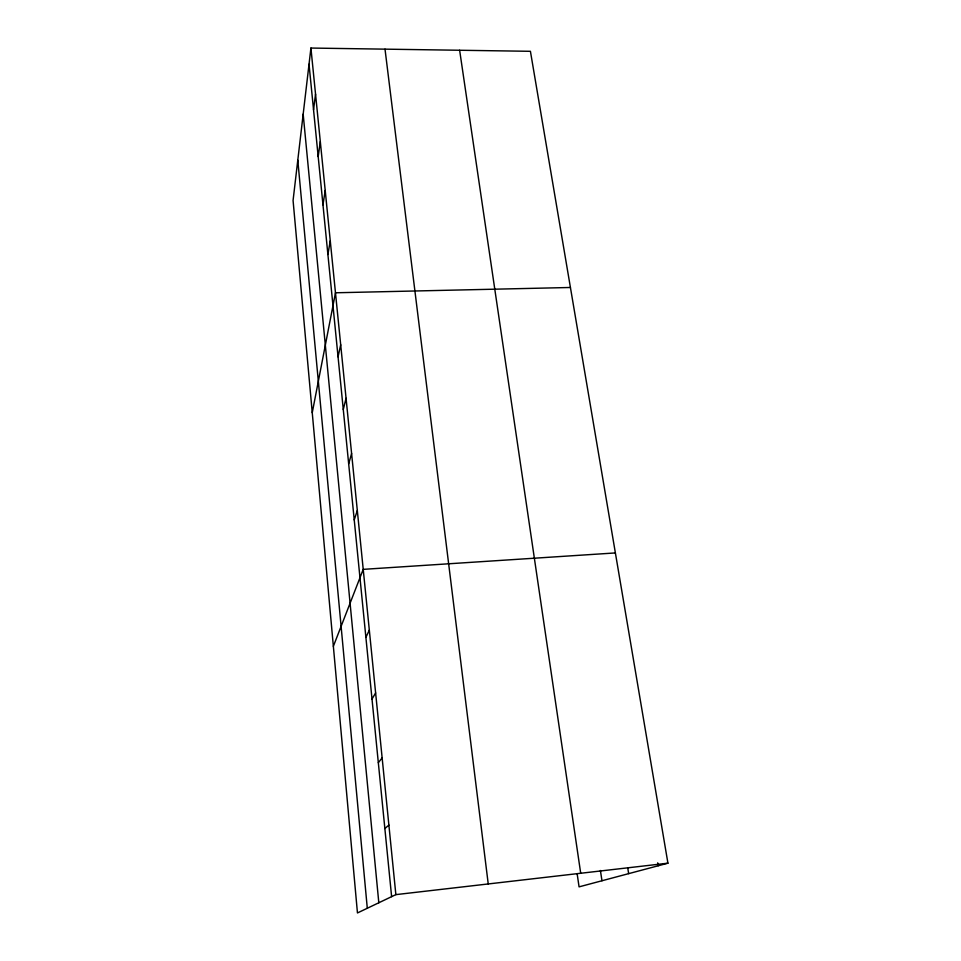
<?xml version="1.0" encoding="UTF-8"?>
<svg xmlns="http://www.w3.org/2000/svg" width="961" height="961" viewBox="0 0 961 961"><rect width="100%" height="100%" fill="white"/><g stroke="black" fill="none" stroke-linecap="round" stroke-linejoin="round"><path stroke-width="1.44" d="M310.92 48.05L293.069 200.465L357.456 912.95L395.86 894.631L667.931 863.182L530.424 51.305L310.92 48.05L395.86 894.631M313.538 109.77L315.544 94.154M318.187 156.619L320.301 141.615M322.968 204.837L325.202 190.494M327.893 254.509L330.26 240.863M312.253 412.689L335.473 292.781L570.426 287.483M338.056 356.831L340.687 344.735M343.281 409.554L346.056 398.286M348.675 463.887L351.594 453.52M354.237 519.913L357.312 510.519M333.359 646.297L363.222 569.356L615.388 552.935M365.889 637.395L369.324 630.128M372.015 699.031L375.619 692.941M378.334 762.71L382.142 757.881M384.856 828.55L388.881 825.079M667.931 863.182L579.063 886.859L577.141 873.705M657.708 862.834L658.201 865.777M627.737 867.855L628.662 873.645M600.409 870.486L601.97 880.756M459.634 50.248L580.708 873.273M385.013 49.143L488.236 883.952M309.022 64.243L391.62 896.661M303.171 114.131L378.814 902.763M297.79 160.175L367.294 908.265"/></g></svg>
